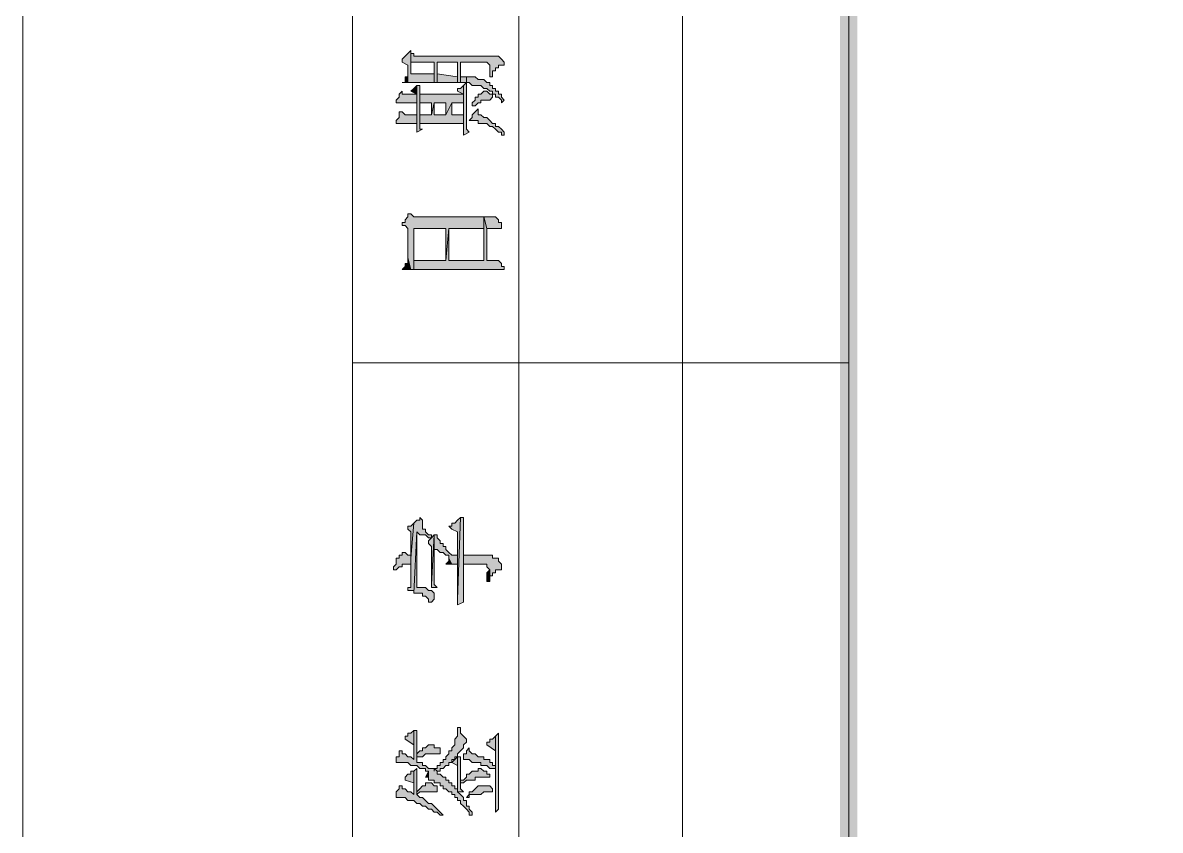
# Model space of a CAD drawing. Header units: millimetres. Extents: x 6 to 291, y 4 to 206.
# Drawn here: x 5.8 to 22.3, y 76.49 to 88.2 of the extents above; entities that cross this region are included whole.
import ezdxf

# ---------------------------------------------------------------- set-up
doc = ezdxf.new("R2010")
doc.units = ezdxf.units.MM
doc.layers.add('C00-00-00', color=7, linetype='Continuous')

msp = doc.modelspace()

# ---------------------------------------------------------------- hatches: boundary and pattern name
at = {"layer": 'C00-00-00'}
h = msp.add_hatch(color=256, dxfattribs=at)
h.dxf.hatch_style = 2
h.paths.add_polyline_path([(17.653, 8.636004), (17.907, 8.89001), (17.653, 201.083336)])
h = msp.add_hatch(color=256, dxfattribs=at)
h.dxf.hatch_style = 2
h.paths.add_polyline_path([(17.907, 8.89001), (17.653, 201.083336), (17.907, 200.787002)])
h = msp.add_hatch(color=256, dxfattribs=at)
h.dxf.hatch_style = 2
h.paths.add_polyline_path([(11.303, 87.630003), (11.387667, 87.58767), (11.387667, 87.33367), (11.43, 87.33367), (11.768667, 87.33367), (11.768667, 87.46067), (11.514667, 87.46067), (11.472334, 87.46067), (11.43, 87.46067), (11.43, 87.630003), (11.43, 87.757003), (11.43, 87.799336), (11.387667, 87.757003), (11.345334, 87.71467), (11.303, 87.672336)])
h = msp.add_hatch(color=256, dxfattribs=at)
h.dxf.hatch_style = 2
h.paths.add_polyline_path([(11.43, 87.757006), (11.43, 87.630006), (11.768667, 87.630006), (11.768667, 87.460673), (11.768667, 87.333673), (11.811, 87.333673), (11.811, 87.630006), (12.107334, 87.630006), (12.107334, 87.418339), (12.107334, 87.333673), (12.149667, 87.333673), (12.149667, 87.630006), (12.530667, 87.630006), (12.573, 87.587673), (12.573, 87.545339), (12.573, 87.418339), (12.615334, 87.418339), (12.615334, 87.460673), (12.615334, 87.503006), (12.657667, 87.503006), (12.657667, 87.545339), (12.7, 87.545339), (12.7, 87.587673), (12.742334, 87.587673), (12.784667, 87.587673), (12.784667, 87.630006), (12.742334, 87.672339), (12.7, 87.714673), (11.472334, 87.714673), (11.472334, 87.757006)])
h = msp.add_hatch(color=256, dxfattribs=at)
h.dxf.hatch_style = 2
h.paths.add_polyline_path([(11.811, 87.333671), (12.107333, 87.333671), (12.107333, 87.41834), (11.811, 87.460666), (11.811, 87.630003)])
h = msp.add_hatch(color=256, dxfattribs=at)
h.dxf.hatch_style = 2
h.paths.add_polyline_path([(12.149666, 87.333671), (12.234334, 87.333671), (12.234334, 87.41834), (12.149666, 87.41834), (12.149666, 87.630003)])
h = msp.add_hatch(color=256, dxfattribs=at)
h.dxf.hatch_style = 2
h.paths.add_polyline_path([(11.303, 87.333671), (11.387667, 87.333671), (11.387667, 87.460671), (11.387667, 87.418338), (11.345334, 87.418338), (11.345334, 87.376004), (11.345334, 87.333671)])
h = msp.add_hatch(color=256, dxfattribs=at)
h.dxf.hatch_style = 2
h.paths.add_polyline_path([(12.573, 87.41834), (12.573, 87.545334), (12.573, 87.503)])
h = msp.add_hatch(color=256, dxfattribs=at)
h.dxf.hatch_style = 2
h.paths.add_polyline_path([(11.43, 87.206668), (11.514667, 87.164335), (11.514667, 87.291335), (11.472334, 87.249001)])
h = msp.add_hatch(color=256, dxfattribs=at)
h.dxf.hatch_style = 2
h.paths.add_polyline_path([(11.514667, 86.614004), (11.599333, 86.656337), (11.557, 86.656337), (11.557, 87.291337), (11.514667, 87.291337), (11.514667, 86.656337)])
h = msp.add_hatch(color=256, dxfattribs=at)
h.dxf.hatch_style = 2
h.paths.add_polyline_path([(12.107333, 87.206668), (12.191999, 87.164335), (12.191999, 86.868001), (12.191999, 87.291335), (12.149666, 87.249001), (12.107333, 87.249001)])
h = msp.add_hatch(color=256, dxfattribs=at)
h.dxf.hatch_style = 2
h.paths.add_polyline_path([(12.192001, 86.57167), (12.276667, 86.614003), (12.234334, 86.656336), (12.234334, 87.418336), (12.234334, 87.33367), (12.192001, 87.291336)])
h = msp.add_hatch(color=256, dxfattribs=at)
h.dxf.hatch_style = 2
h.paths.add_polyline_path([(12.234334, 87.41834), (12.234334, 87.333673), (12.276667, 87.333673), (12.319001, 87.29134), (12.403667, 87.29134), (12.446001, 87.29134), (12.488334, 87.249006), (12.530667, 87.249006), (12.573001, 87.206673), (12.615334, 87.206673), (12.615334, 87.16434), (12.657667, 87.16434), (12.657667, 87.122006), (12.700001, 87.122006), (12.742334, 87.079673), (12.742334, 87.03734), (12.784667, 87.079673), (12.742334, 87.122006), (12.742334, 87.16434), (12.700001, 87.16434), (12.700001, 87.206673), (12.657667, 87.206673), (12.657667, 87.249006), (12.615334, 87.249006), (12.615334, 87.29134), (12.573001, 87.29134), (12.573001, 87.333673), (12.530667, 87.333673), (12.488334, 87.376006), (12.446001, 87.376006), (12.403667, 87.376006), (12.361334, 87.41834), (12.319001, 87.41834), (12.276667, 87.41834)])
h = msp.add_hatch(color=256, dxfattribs=at)
h.dxf.hatch_style = 2
h.paths.add_polyline_path([(11.218334, 87.037339), (11.514667, 87.037339), (11.514667, 86.868006), (11.514667, 86.698672), (11.514667, 87.164339), (11.303001, 87.164339), (11.303001, 87.206672), (11.260667, 87.164339), (11.260667, 87.122006), (11.218334, 87.079672)])
h = msp.add_hatch(color=256, dxfattribs=at)
h.dxf.hatch_style = 2
h.paths.add_polyline_path([(11.557, 87.164334), (11.557, 86.741001), (11.557, 87.037334), (11.726333, 87.037334), (11.726333, 86.868001), (11.768667, 87.037334), (11.938, 87.037334), (11.938, 86.868001), (12.022667, 87.037334), (12.192, 87.037334), (12.192, 87.164334)])
h = msp.add_hatch(color=256, dxfattribs=at)
h.dxf.hatch_style = 2
h.paths.add_polyline_path([(12.319, 86.995005), (12.361334, 86.995005), (12.403667, 87.037338), (12.446, 87.037338), (12.446, 87.079672), (12.488334, 87.079672), (12.530667, 87.079672), (12.573, 87.079672), (12.615334, 87.122005), (12.615334, 87.164338), (12.573, 87.164338), (12.530667, 87.206672), (12.488334, 87.206672), (12.446, 87.164338), (12.403667, 87.164338), (12.403667, 87.122005), (12.361334, 87.122005), (12.361334, 87.079672), (12.319, 87.037338)])
h = msp.add_hatch(color=256, dxfattribs=at)
h.dxf.hatch_style = 2
h.paths.add_polyline_path([(11.557, 86.740999), (12.192, 86.740999), (12.192, 86.656332), (12.192, 86.867999), (12.022667, 86.867999), (12.022667, 87.037332), (11.938, 86.867999), (11.768667, 86.867999), (11.768667, 87.037332), (11.726333, 86.867999), (11.557, 86.867999), (11.557, 87.037332)])
h = msp.add_hatch(color=256, dxfattribs=at)
h.dxf.hatch_style = 2
h.paths.add_polyline_path([(12.276667, 86.783333), (12.319001, 86.783333), (12.361334, 86.783333), (12.403667, 86.783333), (12.403667, 86.741), (12.446001, 86.741), (12.488334, 86.741), (12.530667, 86.741), (12.573001, 86.698666), (12.615334, 86.698666), (12.657667, 86.656333), (12.700001, 86.614), (12.742334, 86.614), (12.742334, 86.571666), (12.784667, 86.571666), (12.784667, 86.614), (12.742334, 86.656333), (12.700001, 86.698666), (12.657667, 86.698666), (12.657667, 86.741), (12.615334, 86.741), (12.573001, 86.783333), (12.530667, 86.825666), (12.488334, 86.825666), (12.446001, 86.868), (12.403667, 86.868), (12.403667, 86.910333), (12.403667, 86.952666), (12.361334, 86.910333), (12.319001, 86.868), (12.319001, 86.825666)])
h = msp.add_hatch(color=256, dxfattribs=at)
h.dxf.hatch_style = 2
h.paths.add_polyline_path([(11.218334, 86.740999), (11.514667, 86.740999), (11.514667, 86.867999), (11.345334, 86.867999), (11.303001, 86.910332), (11.260667, 86.910332), (11.260667, 86.867999), (11.260667, 86.825666), (11.218334, 86.783332)])
h = msp.add_hatch(color=256, dxfattribs=at)
h.dxf.hatch_style = 2
h.paths.add_polyline_path([(11.303, 85.301673), (11.303, 85.25934), (11.345334, 85.25934), (11.387667, 85.217006), (11.387667, 84.793673), (11.43, 84.62434), (11.472334, 84.62434), (11.472334, 85.217006), (11.938, 85.217006), (11.938, 84.75134), (11.980334, 85.217006), (12.488334, 85.217006), (12.488334, 84.75134), (12.488334, 85.38634), (11.514667, 85.38634), (11.472334, 85.38634), (11.43, 85.428673), (11.387667, 85.428673), (11.387667, 85.38634), (11.345334, 85.344006), (11.345334, 85.301673)])
h = msp.add_hatch(color=256, dxfattribs=at)
h.dxf.hatch_style = 2
h.paths.add_polyline_path([(11.472334, 84.624332), (12.7, 84.624332), (12.742334, 84.624332), (12.784667, 84.624332), (12.784667, 84.666666), (12.742334, 84.666666), (12.742334, 84.708999), (12.7, 84.751332), (12.530667, 84.751332), (12.530667, 85.216999), (12.488334, 85.386332), (12.488334, 84.751332), (11.980334, 84.751332), (11.980334, 85.216999), (11.938, 84.751332), (11.472334, 84.751332), (11.472334, 85.216999)])
h = msp.add_hatch(color=256, dxfattribs=at)
h.dxf.hatch_style = 2
h.paths.add_polyline_path([(12.488334, 85.386333), (12.530667, 85.217), (12.742334, 85.217), (12.742334, 85.259333), (12.742334, 85.301667), (12.7, 85.301667), (12.7, 85.344), (12.657667, 85.386333)])
h = msp.add_hatch(color=256, dxfattribs=at)
h.dxf.hatch_style = 2
h.paths.add_polyline_path([(11.303, 84.624332), (11.43, 84.624332), (11.387667, 84.793666), (11.387667, 84.751332), (11.387667, 84.708999), (11.345334, 84.708999), (11.345334, 84.666666)])
h = msp.add_hatch(color=256, dxfattribs=at)
h.dxf.hatch_style = 2
h.paths.add_polyline_path([(11.387667, 80.010006), (11.387667, 79.967673), (11.472334, 79.967673), (11.472334, 79.92534), (11.514667, 80.81434), (11.557, 80.772006), (11.599334, 80.772006), (11.641667, 80.772006), (11.684, 80.729673), (11.726334, 80.729673), (11.726334, 80.772006), (11.684, 80.772006), (11.641667, 80.81434), (11.641667, 80.856673), (11.599334, 80.856673), (11.599334, 80.899006), (11.599334, 80.94134), (11.599334, 80.983673), (11.557, 81.026006), (11.557, 80.983673), (11.514667, 80.983673), (11.472334, 80.94134), (11.43, 80.43334), (11.43, 80.010006)])
h = msp.add_hatch(color=256, dxfattribs=at)
h.dxf.hatch_style = 2
h.paths.add_polyline_path([(11.980333, 80.899002), (12.022666, 80.856669), (12.107333, 80.814336), (12.107333, 79.840669), (12.149666, 81.026002), (12.107333, 80.983669), (12.065, 80.941336), (12.022666, 80.941336), (12.022666, 80.899002)])
h = msp.add_hatch(color=256, dxfattribs=at)
h.dxf.hatch_style = 2
h.paths.add_polyline_path([(12.107333, 79.756001), (12.191999, 79.798334), (12.191999, 81.026001), (12.149666, 81.026001), (12.107333, 79.840667)])
h = msp.add_hatch(color=256, dxfattribs=at)
h.dxf.hatch_style = 2
h.paths.add_polyline_path([(11.387667, 80.856668), (11.43, 80.814335), (11.43, 80.433335), (11.472334, 80.941335), (11.43, 80.899001), (11.387667, 80.899001)])
h = msp.add_hatch(color=256, dxfattribs=at)
h.dxf.hatch_style = 2
h.paths.add_polyline_path([(11.472334, 79.925338), (11.514667, 79.925338), (11.557, 79.925338), (11.599334, 79.925338), (11.599334, 79.883004), (11.641667, 79.883004), (11.684, 79.840671), (11.684, 79.798338), (11.726334, 79.798338), (11.768667, 79.840671), (11.768667, 79.925338), (11.726334, 79.967671), (11.684, 79.967671), (11.641667, 80.010004), (11.557, 80.010004), (11.514667, 80.010004), (11.514667, 80.814338)])
h = msp.add_hatch(color=256, dxfattribs=at)
h.dxf.hatch_style = 2
h.paths.add_polyline_path([(11.684, 80.645005), (11.726333, 80.602672), (11.726333, 80.052338), (11.768667, 80.772005), (11.726333, 80.729672), (11.684, 80.687338)])
h = msp.add_hatch(color=256, dxfattribs=at)
h.dxf.hatch_style = 2
h.paths.add_polyline_path([(11.726333, 80.010006), (11.811, 80.010006), (11.768667, 80.05234), (11.768667, 80.56034), (11.768667, 80.772006), (11.726333, 80.05234)])
h = msp.add_hatch(color=256, dxfattribs=at)
h.dxf.hatch_style = 2
h.paths.add_polyline_path([(11.768667, 80.772), (11.768667, 80.560333), (11.811, 80.560333), (11.853333, 80.518), (11.895667, 80.518), (11.938, 80.475666), (11.980333, 80.475666), (11.980333, 80.433333), (12.022667, 80.348666), (12.107333, 80.348666), (12.107333, 80.475666), (12.022667, 80.475666), (11.980333, 80.518), (11.938, 80.560333), (11.938, 80.602666), (11.895667, 80.602666), (11.895667, 80.645), (11.853333, 80.645), (11.853333, 80.687333), (11.811, 80.729666), (11.811, 80.772)])
h = msp.add_hatch(color=256, dxfattribs=at)
h.dxf.hatch_style = 2
h.paths.add_polyline_path([(11.176001, 80.264004), (11.218334, 80.264004), (11.260667, 80.306337), (11.303001, 80.306337), (11.303001, 80.348671), (11.345334, 80.348671), (11.387667, 80.348671), (11.430001, 80.348671), (11.430001, 80.010004), (11.430001, 80.475671), (11.387667, 80.475671), (11.345334, 80.518004), (11.303001, 80.518004), (11.303001, 80.475671), (11.260667, 80.475671), (11.260667, 80.433337), (11.218334, 80.433337), (11.218334, 80.391004), (11.218334, 80.348671), (11.176001, 80.306337)])
h = msp.add_hatch(color=256, dxfattribs=at)
h.dxf.hatch_style = 2
h.paths.add_polyline_path([(11.938, 80.348673), (12.022666, 80.348673), (11.980333, 80.433339), (11.980333, 80.391006)])
h = msp.add_hatch(color=256, dxfattribs=at)
h.dxf.hatch_style = 2
h.paths.add_polyline_path([(12.192001, 80.475668), (12.192001, 80.348668), (12.446001, 80.348668), (12.530667, 80.348668), (12.530667, 80.306334), (12.573001, 80.264001), (12.573001, 80.094668), (12.573001, 80.137001), (12.573001, 80.179334), (12.615334, 80.179334), (12.615334, 80.221668), (12.657667, 80.221668), (12.657667, 80.264001), (12.700001, 80.264001), (12.742334, 80.264001), (12.742334, 80.306334), (12.742334, 80.348668), (12.700001, 80.391001), (12.700001, 80.433334), (12.657667, 80.433334), (12.615334, 80.433334), (12.615334, 80.475668)])
h = msp.add_hatch(color=256, dxfattribs=at)
h.dxf.hatch_style = 2
h.paths.add_polyline_path([(12.530667, 80.094667), (12.573, 80.094667), (12.573, 80.264), (12.530667, 80.221667), (12.530667, 80.137)])
h = msp.add_hatch(color=256, dxfattribs=at)
h.dxf.hatch_style = 2
h.paths.add_polyline_path([(11.218334, 77.512339), (11.218334, 77.470006), (11.260667, 77.470006), (11.303001, 77.470006), (11.387667, 77.470006), (11.430001, 77.427672), (11.472334, 77.427672), (11.514667, 77.427672), (11.557001, 77.385339), (11.599334, 77.385339), (11.641667, 77.385339), (11.641667, 77.343006), (11.684001, 77.343006), (11.684001, 77.216006), (11.726334, 77.216006), (11.768667, 77.216006), (11.768667, 77.173672), (11.811001, 77.173672), (11.853334, 77.173672), (11.853334, 77.131339), (11.895667, 77.131339), (11.895667, 77.089006), (11.938001, 77.089006), (11.980334, 77.046672), (12.022667, 77.046672), (12.022667, 77.004339), (12.065001, 77.004339), (12.065001, 76.962006), (12.107334, 76.962006), (12.107334, 76.919672), (12.149667, 76.919672), (12.149667, 76.877339), (12.192001, 76.835006), (12.234334, 76.792672), (12.276667, 76.750339), (12.276667, 76.708006), (12.319001, 76.708006), (12.319001, 76.750339), (12.276667, 76.792672), (12.276667, 76.835006), (12.234334, 76.835006), (12.234334, 76.877339), (12.234334, 76.919672), (12.192001, 76.919672), (12.192001, 76.962006), (12.149667, 77.004339), (12.107334, 77.046672), (12.107334, 77.554672), (12.107334, 77.089006), (12.107334, 77.046672), (12.107334, 77.089006), (12.065001, 77.089006), (12.065001, 77.131339), (12.022667, 77.131339), (12.022667, 77.173672), (11.980334, 77.173672), (11.980334, 77.216006), (11.938001, 77.216006), (11.938001, 77.258339), (11.895667, 77.258339), (11.853334, 77.300672), (11.811001, 77.300672), (11.811001, 77.343006), (11.768667, 77.385339), (11.768667, 77.343006), (11.768667, 77.385339), (11.726334, 77.385339), (11.684001, 77.385339), (11.641667, 77.427672), (11.599334, 77.427672), (11.599334, 77.470006), (11.557001, 77.470006), (11.514667, 77.470006), (11.514667, 77.512339), (11.514667, 77.935672), (11.472334, 77.935672), (11.472334, 77.512339), (11.430001, 77.554672), (11.387667, 77.554672), (11.345334, 77.597006), (11.303001, 77.597006), (11.303001, 77.639339), (11.260667, 77.639339), (11.260667, 77.597006), (11.260667, 77.554672), (11.218334, 77.554672)])
h = msp.add_hatch(color=256, dxfattribs=at)
h.dxf.hatch_style = 2
h.paths.add_polyline_path([(11.345334, 77.808671), (11.472334, 77.724004), (11.472334, 77.512338), (11.472334, 77.935671), (11.43, 77.893338), (11.387667, 77.893338), (11.387667, 77.851004), (11.345334, 77.851004)])
h = msp.add_hatch(color=256, dxfattribs=at)
h.dxf.hatch_style = 2
h.paths.add_polyline_path([(11.768667, 77.385336), (11.811, 77.343003), (11.853333, 77.343003), (11.853333, 77.385336), (11.895667, 77.385336), (11.938, 77.427669), (11.980333, 77.427669), (11.980333, 77.470003), (12.022667, 77.470003), (12.022667, 77.512336), (12.065, 77.512336), (12.065, 77.554669), (12.107333, 77.554669), (12.107333, 77.597003), (12.149667, 77.639336), (12.192, 77.681669), (12.192, 77.724003), (12.234333, 77.766336), (12.234333, 77.808669), (12.192, 77.851003), (12.149667, 77.893336), (12.149667, 77.935669), (12.149667, 77.978003), (12.107333, 77.978003), (12.107333, 77.935669), (12.107333, 77.851003), (12.065, 77.808669), (12.065, 77.766336), (12.065, 77.724003), (12.022667, 77.681669), (12.022667, 77.639336), (11.980333, 77.639336), (11.980333, 77.597003), (11.938, 77.554669), (11.938, 77.512336), (11.895667, 77.512336), (11.895667, 77.470003), (11.853333, 77.470003), (11.853333, 77.427669), (11.811, 77.427669), (11.811, 77.385336)])
h = msp.add_hatch(color=256, dxfattribs=at)
h.dxf.hatch_style = 2
h.paths.add_polyline_path([(12.657667, 76.750338), (12.7, 76.792671), (12.7, 77.851004), (12.7, 77.893338), (12.657667, 77.851004), (12.657667, 76.835004)])
h = msp.add_hatch(color=256, dxfattribs=at)
h.dxf.hatch_style = 2
h.paths.add_polyline_path([(11.514667, 77.554665), (11.557, 77.554665), (11.599333, 77.554665), (11.641667, 77.596999), (11.726333, 77.596999), (11.768667, 77.596999), (11.853333, 77.596999), (11.853333, 77.639332), (11.853333, 77.681665), (11.811, 77.681665), (11.768667, 77.681665), (11.768667, 77.723999), (11.684, 77.723999), (11.641667, 77.681665), (11.599333, 77.681665), (11.599333, 77.639332), (11.557, 77.639332), (11.514667, 77.596999)])
h = msp.add_hatch(color=256, dxfattribs=at)
h.dxf.hatch_style = 2
h.paths.add_polyline_path([(12.530667, 77.724002), (12.657667, 77.639336), (12.657667, 77.427669), (12.657667, 77.851002), (12.615334, 77.808669), (12.573, 77.808669), (12.573, 77.766336), (12.530667, 77.766336)])
h = msp.add_hatch(color=256, dxfattribs=at)
h.dxf.hatch_style = 2
h.paths.add_polyline_path([(12.022666, 77.470005), (12.107333, 77.427672), (12.107333, 77.089005), (12.107333, 77.554672), (12.065, 77.512338)])
h = msp.add_hatch(color=256, dxfattribs=at)
h.dxf.hatch_style = 2
h.paths.add_polyline_path([(12.107333, 77.554665), (12.107333, 77.046665), (12.191999, 77.046665), (12.149666, 77.088999), (12.149666, 77.554665)])
h = msp.add_hatch(color=256, dxfattribs=at)
h.dxf.hatch_style = 2
h.paths.add_polyline_path([(12.192001, 77.512339), (12.234334, 77.512339), (12.276667, 77.512339), (12.319001, 77.470006), (12.361334, 77.470006), (12.446001, 77.470006), (12.446001, 77.427672), (12.488334, 77.427672), (12.530667, 77.427672), (12.573001, 77.385339), (12.615334, 77.385339), (12.657667, 77.385339), (12.657667, 76.835006), (12.657667, 77.427672), (12.615334, 77.427672), (12.615334, 77.470006), (12.573001, 77.470006), (12.573001, 77.512339), (12.530667, 77.512339), (12.488334, 77.512339), (12.488334, 77.554672), (12.446001, 77.554672), (12.403667, 77.554672), (12.361334, 77.597006), (12.319001, 77.597006), (12.276667, 77.639339), (12.276667, 77.681672), (12.234334, 77.639339), (12.234334, 77.597006), (12.192001, 77.597006), (12.192001, 77.554672)])
h = msp.add_hatch(color=256, dxfattribs=at)
h.dxf.hatch_style = 2
h.paths.add_polyline_path([(11.218334, 76.962001), (11.303001, 76.962001), (11.345334, 76.962001), (11.387667, 76.919668), (11.430001, 76.919668), (11.472334, 76.919668), (11.514667, 76.877334), (11.557001, 76.877334), (11.599334, 76.835001), (11.641667, 76.835001), (11.684001, 76.792668), (11.726334, 76.792668), (11.768667, 76.750334), (11.811001, 76.750334), (11.853334, 76.708001), (11.895667, 76.708001), (11.853334, 76.750334), (11.811001, 76.792668), (11.768667, 76.835001), (11.726334, 76.877334), (11.684001, 76.877334), (11.641667, 76.919668), (11.599334, 76.962001), (11.557001, 76.962001), (11.514667, 77.004334), (11.514667, 77.385334), (11.472334, 77.343001), (11.472334, 77.004334), (11.430001, 77.046668), (11.387667, 77.046668), (11.345334, 77.089001), (11.303001, 77.089001), (11.303001, 77.131334), (11.260667, 77.131334), (11.260667, 77.089001), (11.218334, 77.046668), (11.218334, 77.004334)])
h = msp.add_hatch(color=256, dxfattribs=at)
h.dxf.hatch_style = 2
h.paths.add_polyline_path([(12.149666, 77.215999), (12.149666, 77.173666), (12.191999, 77.173666), (12.234333, 77.215999), (12.276666, 77.215999), (12.361333, 77.215999), (12.361333, 77.258332), (12.530666, 77.258332), (12.572999, 77.258332), (12.572999, 77.300666), (12.530666, 77.300666), (12.530666, 77.342999), (12.488333, 77.342999), (12.445999, 77.385332), (12.403666, 77.385332), (12.403666, 77.342999), (12.361333, 77.342999), (12.318999, 77.342999), (12.276666, 77.300666), (12.234333, 77.300666), (12.234333, 77.258332), (12.191999, 77.215999)])
h = msp.add_hatch(color=256, dxfattribs=at)
h.dxf.hatch_style = 2
h.paths.add_polyline_path([(11.345334, 77.258333), (11.345334, 77.216), (11.472334, 77.173666), (11.472334, 77.004333), (11.472334, 77.343), (11.43, 77.343), (11.43, 77.300666), (11.387667, 77.300666)])
h = msp.add_hatch(color=256, dxfattribs=at)
h.dxf.hatch_style = 2
h.paths.add_polyline_path([(11.641667, 77.258333), (11.684, 77.258333), (11.684, 77.215999), (11.684, 77.343002)])
h = msp.add_hatch(color=256, dxfattribs=at)
h.dxf.hatch_style = 2
h.paths.add_polyline_path([(11.514667, 77.04667), (11.514667, 77.004336), (11.557, 77.04667), (11.811, 77.04667), (11.811, 77.131336), (11.768667, 77.131336), (11.726333, 77.17367), (11.641667, 77.17367), (11.641667, 77.131336), (11.599333, 77.131336), (11.557, 77.089003)])
h = msp.add_hatch(color=256, dxfattribs=at)
h.dxf.hatch_style = 2
h.paths.add_polyline_path([(12.234334, 76.962001), (12.276667, 76.962001), (12.276667, 77.004334), (12.319001, 77.004334), (12.361334, 77.004334), (12.446001, 77.004334), (12.488334, 77.046668), (12.615334, 77.046668), (12.615334, 77.089001), (12.573001, 77.131334), (12.530667, 77.131334), (12.446001, 77.131334), (12.403667, 77.131334), (12.361334, 77.089001), (12.319001, 77.046668), (12.276667, 77.046668), (12.276667, 77.004334)])

# ---------------------------------------------------------------- linework, layer by layer
at = {"layer": 'C00-00-00', "lineweight": 15}
for points in [[(291.126319, 205.740002), (5.799667, 205.740002), (5.799667, 3.979343), (291.126319, 3.979343)], [(12.996333, 48.810328), (12.996333, 141.859001)], [(17.779999, 141.859001), (17.779999, 8.762999)], [(15.367001, 48.810328), (15.367001, 128.820334)], [(17.779999, 68.791666), (10.583333, 68.791666), (10.583333, 88.815339)], [(17.779999, 83.269667), (10.583333, 83.269667)]]:
    msp.add_lwpolyline(points, dxfattribs=at)
at = {"layer": 'C00-00-00', "lineweight": 13}
for points in [[(11.303, 87.630003), (11.387667, 87.58767), (11.387667, 87.33367), (11.43, 87.33367), (11.768667, 87.33367), (11.768667, 87.46067), (11.514667, 87.46067), (11.472334, 87.46067), (11.43, 87.46067), (11.43, 87.630003), (11.43, 87.757003), (11.43, 87.799336), (11.387667, 87.757003), (11.345334, 87.71467), (11.303, 87.672336)], [(11.43, 87.757006), (11.43, 87.630006), (11.768667, 87.630006), (11.768667, 87.460673), (11.768667, 87.333673), (11.811, 87.333673), (11.811, 87.630006), (12.107334, 87.630006), (12.107334, 87.418339), (12.107334, 87.333673), (12.149667, 87.333673), (12.149667, 87.630006), (12.530667, 87.630006), (12.573, 87.587673), (12.573, 87.545339), (12.573, 87.418339), (12.615334, 87.418339), (12.615334, 87.460673), (12.615334, 87.503006), (12.657667, 87.503006), (12.657667, 87.545339), (12.7, 87.545339), (12.7, 87.587673), (12.742334, 87.587673), (12.784667, 87.587673), (12.784667, 87.630006), (12.742334, 87.672339), (12.7, 87.714673), (11.472334, 87.714673), (11.472334, 87.757006)], [(11.811, 87.333671), (12.107333, 87.333671), (12.107333, 87.41834), (11.811, 87.460666), (11.811, 87.630003)], [(12.149666, 87.333671), (12.234334, 87.333671), (12.234334, 87.41834), (12.149666, 87.41834), (12.149666, 87.630003)], [(11.303, 87.333671), (11.387667, 87.333671), (11.387667, 87.460671), (11.387667, 87.418338), (11.345334, 87.418338), (11.345334, 87.376004), (11.345334, 87.333671)], [(12.573, 87.41834), (12.573, 87.545334), (12.573, 87.503)], [(11.43, 87.206668), (11.514667, 87.164335), (11.514667, 87.291335), (11.472334, 87.249001)], [(11.514667, 86.614004), (11.599333, 86.656337), (11.557, 86.656337), (11.557, 87.291337), (11.514667, 87.291337), (11.514667, 86.656337)], [(12.107333, 87.206668), (12.191999, 87.164335), (12.191999, 86.868001), (12.191999, 87.291335), (12.149666, 87.249001), (12.107333, 87.249001)], [(12.192001, 86.57167), (12.276667, 86.614003), (12.234334, 86.656336), (12.234334, 87.418336), (12.234334, 87.33367), (12.192001, 87.291336)], [(12.234334, 87.41834), (12.234334, 87.333673), (12.276667, 87.333673), (12.319001, 87.29134), (12.403667, 87.29134), (12.446001, 87.29134), (12.488334, 87.249006), (12.530667, 87.249006), (12.573001, 87.206673), (12.615334, 87.206673), (12.615334, 87.16434), (12.657667, 87.16434), (12.657667, 87.122006), (12.700001, 87.122006), (12.742334, 87.079673), (12.742334, 87.03734), (12.784667, 87.079673), (12.742334, 87.122006), (12.742334, 87.16434), (12.700001, 87.16434), (12.700001, 87.206673), (12.657667, 87.206673), (12.657667, 87.249006), (12.615334, 87.249006), (12.615334, 87.29134), (12.573001, 87.29134), (12.573001, 87.333673), (12.530667, 87.333673), (12.488334, 87.376006), (12.446001, 87.376006), (12.403667, 87.376006), (12.361334, 87.41834), (12.319001, 87.41834), (12.276667, 87.41834)], [(11.218334, 87.037339), (11.514667, 87.037339), (11.514667, 86.868006), (11.514667, 86.698672), (11.514667, 87.164339), (11.303001, 87.164339), (11.303001, 87.206672), (11.260667, 87.164339), (11.260667, 87.122006), (11.218334, 87.079672)], [(11.557, 87.164334), (11.557, 86.741001), (11.557, 87.037334), (11.726333, 87.037334), (11.726333, 86.868001), (11.768667, 87.037334), (11.938, 87.037334), (11.938, 86.868001), (12.022667, 87.037334), (12.192, 87.037334), (12.192, 87.164334)], [(12.319, 86.995005), (12.361334, 86.995005), (12.403667, 87.037338), (12.446, 87.037338), (12.446, 87.079672), (12.488334, 87.079672), (12.530667, 87.079672), (12.573, 87.079672), (12.615334, 87.122005), (12.615334, 87.164338), (12.573, 87.164338), (12.530667, 87.206672), (12.488334, 87.206672), (12.446, 87.164338), (12.403667, 87.164338), (12.403667, 87.122005), (12.361334, 87.122005), (12.361334, 87.079672), (12.319, 87.037338)], [(11.557, 86.740999), (12.192, 86.740999), (12.192, 86.656332), (12.192, 86.867999), (12.022667, 86.867999), (12.022667, 87.037332), (11.938, 86.867999), (11.768667, 86.867999), (11.768667, 87.037332), (11.726333, 86.867999), (11.557, 86.867999), (11.557, 87.037332)], [(12.276667, 86.783333), (12.319001, 86.783333), (12.361334, 86.783333), (12.403667, 86.783333), (12.403667, 86.741), (12.446001, 86.741), (12.488334, 86.741), (12.530667, 86.741), (12.573001, 86.698666), (12.615334, 86.698666), (12.657667, 86.656333), (12.700001, 86.614), (12.742334, 86.614), (12.742334, 86.571666), (12.784667, 86.571666), (12.784667, 86.614), (12.742334, 86.656333), (12.700001, 86.698666), (12.657667, 86.698666), (12.657667, 86.741), (12.615334, 86.741), (12.573001, 86.783333), (12.530667, 86.825666), (12.488334, 86.825666), (12.446001, 86.868), (12.403667, 86.868), (12.403667, 86.910333), (12.403667, 86.952666), (12.361334, 86.910333), (12.319001, 86.868), (12.319001, 86.825666)], [(11.218334, 86.740999), (11.514667, 86.740999), (11.514667, 86.867999), (11.345334, 86.867999), (11.303001, 86.910332), (11.260667, 86.910332), (11.260667, 86.867999), (11.260667, 86.825666), (11.218334, 86.783332)], [(11.303, 85.301673), (11.303, 85.25934), (11.345334, 85.25934), (11.387667, 85.217006), (11.387667, 84.793673), (11.43, 84.62434), (11.472334, 84.62434), (11.472334, 85.217006), (11.938, 85.217006), (11.938, 84.75134), (11.980334, 85.217006), (12.488334, 85.217006), (12.488334, 84.75134), (12.488334, 85.38634), (11.514667, 85.38634), (11.472334, 85.38634), (11.43, 85.428673), (11.387667, 85.428673), (11.387667, 85.38634), (11.345334, 85.344006), (11.345334, 85.301673)], [(11.472334, 84.624332), (12.7, 84.624332), (12.742334, 84.624332), (12.784667, 84.624332), (12.784667, 84.666666), (12.742334, 84.666666), (12.742334, 84.708999), (12.7, 84.751332), (12.530667, 84.751332), (12.530667, 85.216999), (12.488334, 85.386332), (12.488334, 84.751332), (11.980334, 84.751332), (11.980334, 85.216999), (11.938, 84.751332), (11.472334, 84.751332), (11.472334, 85.216999)], [(12.488334, 85.386333), (12.530667, 85.217), (12.742334, 85.217), (12.742334, 85.259333), (12.742334, 85.301667), (12.7, 85.301667), (12.7, 85.344), (12.657667, 85.386333)], [(11.303, 84.624332), (11.43, 84.624332), (11.387667, 84.793666), (11.387667, 84.751332), (11.387667, 84.708999), (11.345334, 84.708999), (11.345334, 84.666666)], [(11.387667, 80.010006), (11.387667, 79.967673), (11.472334, 79.967673), (11.472334, 79.92534), (11.514667, 80.81434), (11.557, 80.772006), (11.599334, 80.772006), (11.641667, 80.772006), (11.684, 80.729673), (11.726334, 80.729673), (11.726334, 80.772006), (11.684, 80.772006), (11.641667, 80.81434), (11.641667, 80.856673), (11.599334, 80.856673), (11.599334, 80.899006), (11.599334, 80.94134), (11.599334, 80.983673), (11.557, 81.026006), (11.557, 80.983673), (11.514667, 80.983673), (11.472334, 80.94134), (11.43, 80.43334), (11.43, 80.010006)], [(11.980333, 80.899002), (12.022666, 80.856669), (12.107333, 80.814336), (12.107333, 79.840669), (12.149666, 81.026002), (12.107333, 80.983669), (12.065, 80.941336), (12.022666, 80.941336), (12.022666, 80.899002)], [(12.107333, 79.756001), (12.191999, 79.798334), (12.191999, 81.026001), (12.149666, 81.026001), (12.107333, 79.840667)], [(11.387667, 80.856668), (11.43, 80.814335), (11.43, 80.433335), (11.472334, 80.941335), (11.43, 80.899001), (11.387667, 80.899001)], [(11.472334, 79.925338), (11.514667, 79.925338), (11.557, 79.925338), (11.599334, 79.925338), (11.599334, 79.883004), (11.641667, 79.883004), (11.684, 79.840671), (11.684, 79.798338), (11.726334, 79.798338), (11.768667, 79.840671), (11.768667, 79.925338), (11.726334, 79.967671), (11.684, 79.967671), (11.641667, 80.010004), (11.557, 80.010004), (11.514667, 80.010004), (11.514667, 80.814338)], [(11.684, 80.645005), (11.726333, 80.602672), (11.726333, 80.052338), (11.768667, 80.772005), (11.726333, 80.729672), (11.684, 80.687338)], [(11.726333, 80.010006), (11.811, 80.010006), (11.768667, 80.05234), (11.768667, 80.56034), (11.768667, 80.772006), (11.726333, 80.05234)], [(11.768667, 80.772), (11.768667, 80.560333), (11.811, 80.560333), (11.853333, 80.518), (11.895667, 80.518), (11.938, 80.475666), (11.980333, 80.475666), (11.980333, 80.433333), (12.022667, 80.348666), (12.107333, 80.348666), (12.107333, 80.475666), (12.022667, 80.475666), (11.980333, 80.518), (11.938, 80.560333), (11.938, 80.602666), (11.895667, 80.602666), (11.895667, 80.645), (11.853333, 80.645), (11.853333, 80.687333), (11.811, 80.729666), (11.811, 80.772)], [(11.811, 80.772), (11.811, 80.729665)], [(11.176001, 80.264004), (11.218334, 80.264004), (11.260667, 80.306337), (11.303001, 80.306337), (11.303001, 80.348671), (11.345334, 80.348671), (11.387667, 80.348671), (11.430001, 80.348671), (11.430001, 80.010004), (11.430001, 80.475671), (11.387667, 80.475671), (11.345334, 80.518004), (11.303001, 80.518004), (11.303001, 80.475671), (11.260667, 80.475671), (11.260667, 80.433337), (11.218334, 80.433337), (11.218334, 80.391004), (11.218334, 80.348671), (11.176001, 80.306337)], [(11.938, 80.348673), (12.022666, 80.348673), (11.980333, 80.433339), (11.980333, 80.391006)], [(12.192001, 80.475668), (12.192001, 80.348668), (12.446001, 80.348668), (12.530667, 80.348668), (12.530667, 80.306334), (12.573001, 80.264001), (12.573001, 80.094668), (12.573001, 80.137001), (12.573001, 80.179334), (12.615334, 80.179334), (12.615334, 80.221668), (12.657667, 80.221668), (12.657667, 80.264001), (12.700001, 80.264001), (12.742334, 80.264001), (12.742334, 80.306334), (12.742334, 80.348668), (12.700001, 80.391001), (12.700001, 80.433334), (12.657667, 80.433334), (12.615334, 80.433334), (12.615334, 80.475668)], [(12.530667, 80.094667), (12.573, 80.094667), (12.573, 80.264), (12.530667, 80.221667), (12.530667, 80.137)], [(11.218334, 77.512339), (11.218334, 77.470006), (11.260667, 77.470006), (11.303001, 77.470006), (11.387667, 77.470006), (11.430001, 77.427672), (11.472334, 77.427672), (11.514667, 77.427672), (11.557001, 77.385339), (11.599334, 77.385339), (11.641667, 77.385339), (11.641667, 77.343006), (11.684001, 77.343006), (11.684001, 77.216006), (11.726334, 77.216006), (11.768667, 77.216006), (11.768667, 77.173672), (11.811001, 77.173672), (11.853334, 77.173672), (11.853334, 77.131339), (11.895667, 77.131339), (11.895667, 77.089006), (11.938001, 77.089006), (11.980334, 77.046672), (12.022667, 77.046672), (12.022667, 77.004339), (12.065001, 77.004339), (12.065001, 76.962006), (12.107334, 76.962006), (12.107334, 76.919672), (12.149667, 76.919672), (12.149667, 76.877339), (12.192001, 76.835006), (12.234334, 76.792672), (12.276667, 76.750339), (12.276667, 76.708006), (12.319001, 76.708006), (12.319001, 76.750339), (12.276667, 76.792672), (12.276667, 76.835006), (12.234334, 76.835006), (12.234334, 76.877339), (12.234334, 76.919672), (12.192001, 76.919672), (12.192001, 76.962006), (12.149667, 77.004339), (12.107334, 77.046672), (12.107334, 77.554672), (12.107334, 77.089006), (12.107334, 77.046672), (12.107334, 77.089006), (12.065001, 77.089006), (12.065001, 77.131339), (12.022667, 77.131339), (12.022667, 77.173672), (11.980334, 77.173672), (11.980334, 77.216006), (11.938001, 77.216006), (11.938001, 77.258339), (11.895667, 77.258339), (11.853334, 77.300672), (11.811001, 77.300672), (11.811001, 77.343006), (11.768667, 77.385339), (11.768667, 77.343006), (11.768667, 77.385339), (11.726334, 77.385339), (11.684001, 77.385339), (11.641667, 77.427672), (11.599334, 77.427672), (11.599334, 77.470006), (11.557001, 77.470006), (11.514667, 77.470006), (11.514667, 77.512339), (11.514667, 77.935672), (11.472334, 77.935672), (11.472334, 77.512339), (11.430001, 77.554672), (11.387667, 77.554672), (11.345334, 77.597006), (11.303001, 77.597006), (11.303001, 77.639339), (11.260667, 77.639339), (11.260667, 77.597006), (11.260667, 77.554672), (11.218334, 77.554672)], [(11.345334, 77.808671), (11.472334, 77.724004), (11.472334, 77.512338), (11.472334, 77.935671), (11.43, 77.893338), (11.387667, 77.893338), (11.387667, 77.851004), (11.345334, 77.851004)], [(11.768667, 77.385336), (11.811, 77.343003), (11.853333, 77.343003), (11.853333, 77.385336), (11.895667, 77.385336), (11.938, 77.427669), (11.980333, 77.427669), (11.980333, 77.470003), (12.022667, 77.470003), (12.022667, 77.512336), (12.065, 77.512336), (12.065, 77.554669), (12.107333, 77.554669), (12.107333, 77.597003), (12.149667, 77.639336), (12.192, 77.681669), (12.192, 77.724003), (12.234333, 77.766336), (12.234333, 77.808669), (12.192, 77.851003), (12.149667, 77.893336), (12.149667, 77.935669), (12.149667, 77.978003), (12.107333, 77.978003), (12.107333, 77.935669), (12.107333, 77.851003), (12.065, 77.808669), (12.065, 77.766336), (12.065, 77.724003), (12.022667, 77.681669), (12.022667, 77.639336), (11.980333, 77.639336), (11.980333, 77.597003), (11.938, 77.554669), (11.938, 77.512336), (11.895667, 77.512336), (11.895667, 77.470003), (11.853333, 77.470003), (11.853333, 77.427669), (11.811, 77.427669), (11.811, 77.385336)], [(12.657667, 76.750338), (12.7, 76.792671), (12.7, 77.851004), (12.7, 77.893338), (12.657667, 77.851004), (12.657667, 76.835004)], [(11.514667, 77.554665), (11.557, 77.554665), (11.599333, 77.554665), (11.641667, 77.596999), (11.726333, 77.596999), (11.768667, 77.596999), (11.853333, 77.596999), (11.853333, 77.639332), (11.853333, 77.681665), (11.811, 77.681665), (11.768667, 77.681665), (11.768667, 77.723999), (11.684, 77.723999), (11.641667, 77.681665), (11.599333, 77.681665), (11.599333, 77.639332), (11.557, 77.639332), (11.514667, 77.596999)], [(12.530667, 77.724002), (12.657667, 77.639336), (12.657667, 77.427669), (12.657667, 77.851002), (12.615334, 77.808669), (12.573, 77.808669), (12.573, 77.766336), (12.530667, 77.766336)], [(12.022666, 77.470005), (12.107333, 77.427672), (12.107333, 77.089005), (12.107333, 77.554672), (12.065, 77.512338)], [(12.107333, 77.554665), (12.107333, 77.046665), (12.191999, 77.046665), (12.149666, 77.088999), (12.149666, 77.554665)], [(12.192001, 77.512339), (12.234334, 77.512339), (12.276667, 77.512339), (12.319001, 77.470006), (12.361334, 77.470006), (12.446001, 77.470006), (12.446001, 77.427672), (12.488334, 77.427672), (12.530667, 77.427672), (12.573001, 77.385339), (12.615334, 77.385339), (12.657667, 77.385339), (12.657667, 76.835006), (12.657667, 77.427672), (12.615334, 77.427672), (12.615334, 77.470006), (12.573001, 77.470006), (12.573001, 77.512339), (12.530667, 77.512339), (12.488334, 77.512339), (12.488334, 77.554672), (12.446001, 77.554672), (12.403667, 77.554672), (12.361334, 77.597006), (12.319001, 77.597006), (12.276667, 77.639339), (12.276667, 77.681672), (12.234334, 77.639339), (12.234334, 77.597006), (12.192001, 77.597006), (12.192001, 77.554672)], [(11.218334, 76.962001), (11.303001, 76.962001), (11.345334, 76.962001), (11.387667, 76.919668), (11.430001, 76.919668), (11.472334, 76.919668), (11.514667, 76.877334), (11.557001, 76.877334), (11.599334, 76.835001), (11.641667, 76.835001), (11.684001, 76.792668), (11.726334, 76.792668), (11.768667, 76.750334), (11.811001, 76.750334), (11.853334, 76.708001), (11.895667, 76.708001), (11.853334, 76.750334), (11.811001, 76.792668), (11.768667, 76.835001), (11.726334, 76.877334), (11.684001, 76.877334), (11.641667, 76.919668), (11.599334, 76.962001), (11.557001, 76.962001), (11.514667, 77.004334), (11.514667, 77.385334), (11.472334, 77.343001), (11.472334, 77.004334), (11.430001, 77.046668), (11.387667, 77.046668), (11.345334, 77.089001), (11.303001, 77.089001), (11.303001, 77.131334), (11.260667, 77.131334), (11.260667, 77.089001), (11.218334, 77.046668), (11.218334, 77.004334)], [(12.149666, 77.215999), (12.149666, 77.173666), (12.191999, 77.173666), (12.234333, 77.215999), (12.276666, 77.215999), (12.361333, 77.215999), (12.361333, 77.258332), (12.530666, 77.258332), (12.572999, 77.258332), (12.572999, 77.300666), (12.530666, 77.300666), (12.530666, 77.342999), (12.488333, 77.342999), (12.445999, 77.385332), (12.403666, 77.385332), (12.403666, 77.342999), (12.361333, 77.342999), (12.318999, 77.342999), (12.276666, 77.300666), (12.234333, 77.300666), (12.234333, 77.258332), (12.191999, 77.215999)], [(11.345334, 77.258333), (11.345334, 77.216), (11.472334, 77.173666), (11.472334, 77.004333), (11.472334, 77.343), (11.43, 77.343), (11.43, 77.300666), (11.387667, 77.300666)], [(11.641667, 77.258333), (11.684, 77.258333), (11.684, 77.215999), (11.684, 77.343002)], [(11.514667, 77.04667), (11.514667, 77.004336), (11.557, 77.04667), (11.811, 77.04667), (11.811, 77.131336), (11.768667, 77.131336), (11.726333, 77.17367), (11.641667, 77.17367), (11.641667, 77.131336), (11.599333, 77.131336), (11.557, 77.089003)], [(12.234334, 76.962001), (12.276667, 76.962001), (12.276667, 77.004334), (12.319001, 77.004334), (12.361334, 77.004334), (12.446001, 77.004334), (12.488334, 77.046668), (12.615334, 77.046668), (12.615334, 77.089001), (12.573001, 77.131334), (12.530667, 77.131334), (12.446001, 77.131334), (12.403667, 77.131334), (12.361334, 77.089001), (12.319001, 77.046668), (12.276667, 77.046668), (12.276667, 77.004334)]]:
    msp.add_lwpolyline(points, close=True, dxfattribs=at)

doc.saveas('drawing.dxf')
